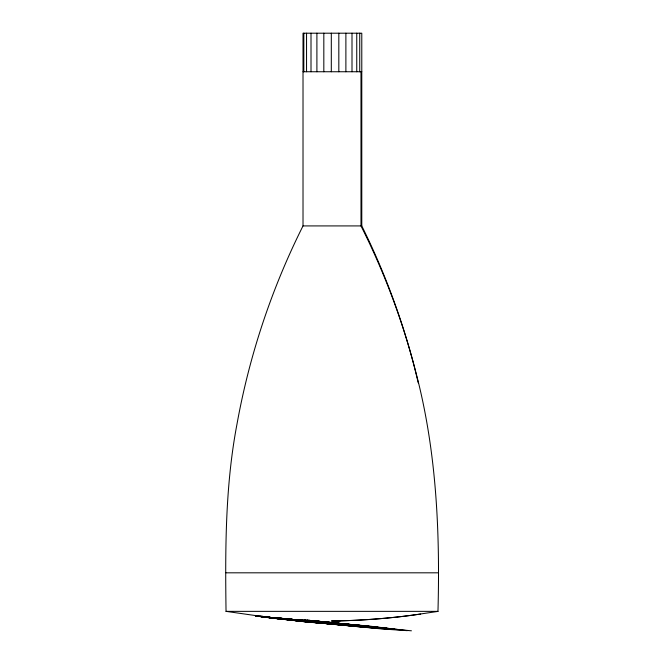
<?xml version="1.0" encoding="UTF-8"?>
<svg xmlns="http://www.w3.org/2000/svg" width="664" height="664" viewBox="0 0 664 664"><rect width="100%" height="100%" fill="white"/><g stroke="black" fill="none" stroke-linecap="round" stroke-linejoin="round"><path stroke-width="1" d="M331.701 620.998L340.615 620.815A706.712 706.513 -90 0 0 411.788 615.287L437.966 611.411C440.19 528.876 436.215 445.494 414.021 365.532A727.769 723.627 -90 0 0 361.78 225.918L361.78 33.2L303.016 33.2L303.016 225.918C271.725 288.342 249.432 355.215 237.023 423.922C225.229 485.708 225.196 548.73 226.034 611.361L261.077 616.366M284.084 618.715L281.27 618.881L303.954 621.687L367.433 626.941L351.414 625.073M366.802 627.007L304.51 620.292L315.624 621.321M285.42 619.246L286.931 619.437L259.458 616.292M365.673 626.567L367.997 626.575L358.361 626.177M420.627 614.084L403.139 616.366A694.776 690.817 -90 0 1 332.896 620.998L331.726 620.989M280.59 618.035L279.337 618.151L283.337 618.466M285.42 619.221L283.445 618.931L286.076 619.213M281.627 618.599L280.648 618.682L307.573 621.894L344.309 624.799L326.041 622.342M332 620.989L340.275 620.815M303.016 71.745L361.78 71.745M303.016 225.918L361.78 225.918M226.034 572.816L437.966 572.816M226.034 611.361L437.999 611.361M280.515 618.201L279.212 618.201L312.08 622.458L364.411 626.575L361.656 625.986M284.209 618.624L281.478 618.4M288.857 619.603L294.642 619.645M310.088 622.11L354.036 625.571L347.969 624.359M386.332 628.335L358.211 626.351M275.477 617.852L267.849 617.578L306.851 621.794M339.37 624.318L342.242 624.451L331.162 623.089M365.665 626.567L351.397 625.762M290.409 618.981L289.902 618.956L291.463 619.097L289.778 618.956M265.534 616.947L264.214 616.873L321.301 623.181M266.322 616.989L267.882 617.08M276.266 618.051L270.107 617.694L291.43 620.085M312.512 621.039L294.6 620.317L316.006 622.558M287.827 618.997L291.811 619.246M276.597 618.043L276.133 618.01L289.712 620.027M307.606 620.334L391.005 628.883L348.251 625.612L305.407 621.496L279.121 618.25L283.113 618.541M268.995 617.113L264.562 616.831L281.038 619.064M268.887 617.105L262.247 616.657L329.883 623.189L308.569 620.94M279.635 618.068L279.942 618.093M287.354 618.931L291.695 619.23M294.874 619.587L300.842 619.96M294.119 619.537L298.883 619.869M275.967 618.242L271.659 617.595L304.817 621.38L352.592 625.056L349.131 624.633M279.386 617.976L280.44 618.051M280.781 618.35L280.067 618.292L284.424 618.632L279.627 618.425L294.318 620.193M300.684 619.736L300.095 619.695L301.398 619.811L299.414 619.653L301.581 619.919M337.644 624.666L360.154 626.102L320.828 621.803M352.758 625.936L358.095 626.343L299.057 621.072M359.141 626.426L375.816 627.538L343.844 623.886M274.149 617.669L275.983 617.81M358.875 626.409L386.481 628.443L315.309 620.931M258.769 616.026L255.681 615.777L287.761 619.803L323.235 623.272M260.827 616.192L262.886 616.358M297.505 619.595L300.667 619.852M284.043 618.616L280.075 618.3L284.864 618.748L279.212 618.259L283.387 618.591M286.931 618.84L291.421 619.205L289.371 618.997L291.322 619.13L289.944 619.006M260.313 616.242L264.446 616.582M310.121 621.645L347.687 624.542L342.84 623.928M326.348 623.255L343.022 624.658L322.198 622.11M324.903 623.405L360.428 626.111L304.668 620.251M345.861 625.214L361.257 626.384L348.002 624.616M301.207 619.902L297.356 619.587M292.284 619.321L286.856 618.865L291.637 619.238M300.402 620.002L295.339 619.578L302.195 620.226M303.323 620.251L310.935 620.89M314.122 621.927L328.531 622.649L316.612 621.413M350.235 625.48L372.579 627.206L305.091 620.284L313.109 621.006M330.813 623.878L394.341 629.032L307.316 620.251M308.835 620.425L314.288 620.89M316.164 621.048L356.668 625.538L319.625 622.79M296.833 619.67L301.149 620.043M333.071 622.956L304.635 620.342L317.409 621.487M326.68 623.77L341.719 625.04M341.96 625.065L411.431 630.8L313.234 621.014M299.414 619.653L301.373 619.819M307.183 620.325L337.86 623.064M291.23 619.089L289.562 618.948L290.317 619.014M305.556 620.342L314.512 621.122M327.335 622.326L294.442 619.57L353.256 625.339L269.833 618.018L275.867 617.81L275.079 617.744M288.267 619.031L292.334 619.387L287.28 618.923M314.894 622.16L356.925 625.43L351.522 624.708M347.471 625.305L387.203 628.559L373.193 626.824M338.69 624.65L360.328 626.517M279.527 618.134L280.266 618.201M298.451 619.803L302.087 620.151M304.826 620.359L344.151 623.903M339.785 623.786L285.171 619.421L294.484 620.599M312.968 621.952L342.242 624.451L309.009 620.823M325.899 622.218L370.188 626.185L407.364 630.667L381.534 628.924L295.331 620.674M294.177 619.545L306.303 620.641M297.613 620.674L315.043 622.234M315.176 622.251L355.398 625.197L342.051 623.712M309.05 620.35L314.512 620.848L309.001 620.342M332.357 622.699L306.984 620.359L387.444 628.526L353.912 625.92L255.383 616.076L270.655 617.404M306.187 620.292L329.601 622.55M294.393 619.479L313.674 621.147M316.728 621.429L337.652 623.347M297.796 620.691L380.862 627.82L324.596 622.085M309.341 621.944L376.164 627.737L328.705 622.633M307.457 620.292L327.593 622.176M297.895 619.719L300.593 619.977M305.274 620.417L316.28 621.388M273.427 617.661L277.046 618.001M287.545 618.972L328.406 622.766M292.758 619.877L313.541 621.811M294.733 620.259L307.133 621.421M291.679 620.193L353.356 625.886L379.177 627.447L316.072 621.006M304.436 620.259L342.707 623.903L359.597 626.301L275.021 618.375L367.399 627.422L390.266 628.966L375.89 627.264M297.995 619.678L300.867 619.952M290.873 619.155L292.177 619.28M316.944 621.612L347.828 624.6M287.711 619.744L334.241 624.16M344.55 623.969L373.085 626.741L387.959 629.115L355.945 626.484L264.662 616.939M273.302 617.661L277.286 618.051M291.206 620.06L275.411 618.242L280.05 618.624M302.552 621.189L327.9 623.62M299.588 619.744L301.008 619.885M362.22 625.886L280.1 618.64L281.536 618.956M311.499 620.998L330.821 622.89M326.065 623.438L288.857 619.645M331.792 622.583L371.716 626.675M291.737 619.96L366.013 626.617L345.404 624.21M287.08 619.578L302.635 621.155M301.489 621.371L308.644 622.085M275.278 618.167L272.207 617.678L313.292 622.284M329.917 622.417L346.533 624.177M341.562 623.554L351.87 624.641M317.243 621.711L332.49 623.479L260.836 616.74L270.522 617.395L262.338 616.848L285.86 619.645M297.148 620.384L304.759 621.197M304.344 621.197L279.303 618.267M355.447 624.998L385.228 628.343L315.69 622.525L271.908 617.736M328.406 622.218L341.777 623.679M310.129 621.886L279.386 618.275L295.405 620.384M300.468 620.981L283.852 618.831L301.821 620.973M293.878 620.176L278.847 618.226L283.478 618.881L279.909 618.201M301.315 621.006L284.35 619.064M359.68 625.538L366.777 626.351L358.261 625.114M283.387 619.006L288.159 619.562M305.905 621.471L301.879 620.981M292.284 620.159L297.53 620.666L286.981 619.446L296.011 620.757M265.799 616.823L270.107 617.362M341.636 623.77L342.657 623.903M294.384 620.159L286.383 619.006L292.309 619.412L286.076 619.313L286.483 619.371M281.561 618.649L280.349 618.458M279.121 618.25L280.864 618.541M418.254 382.896L414.079 365.532A723.909 723.694 -90 0 0 360.984 225.918L360.984 71.745M359.739 33.2L359.739 71.745M356.751 33.2L356.751 71.745M352.003 33.2L352.003 71.745M345.886 33.2L345.886 71.745M338.823 33.2L338.823 71.745M331.303 33.2L331.303 71.745M323.824 33.2L323.824 71.745M316.902 33.2L316.902 71.745M311.009 33.2L311.009 71.745M306.552 33.2L306.552 71.745M303.822 33.2L303.822 71.745"/></g></svg>
